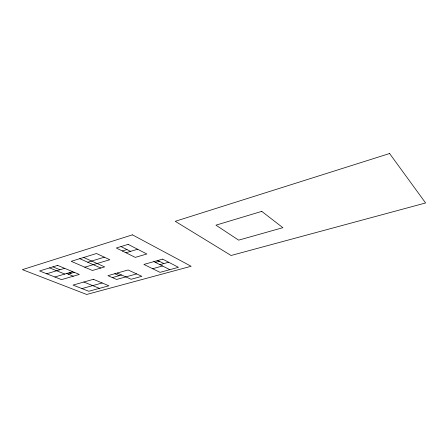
<?xml version="1.0" encoding="UTF-8"?>
<svg xmlns="http://www.w3.org/2000/svg" width="448" height="448" viewBox="0 0 448 448"><rect width="100%" height="100%" fill="white"/><g stroke="black" fill="none" stroke-linecap="round" stroke-linejoin="round"><path stroke-width="0.67" d="M46.698 273.773L64.663 268.318M122.31 250.97L126.963 249.558M87.746 262.214L104.373 257.186M125.927 252.762L137.614 249.245M84.784 267.193L109.805 259.722L96.499 253.506L71.221 261.318L92.406 270.491L104.658 266.902L83.67 257.471M54.869 276.998L72.738 271.684M68.225 274.103L74.262 272.317M155.411 262.394L159.342 261.279M112.342 277.592L121.582 275.005M159.93 264.673L168.644 262.237M152.639 268.727L162.523 265.983M81.928 288.585L102.172 282.974M136.623 273.913L116.614 279.451L107.946 275.671L128.106 269.965L141.842 276.332L131.096 279.272L117.219 273.045M49.566 267.887L64.753 274.058M83.832 282.016L99.45 288.361M66.696 273.482L73.315 276.186M52.92 266.851L59.97 269.746M69.569 272.625L71.098 273.258M114.794 273.734L119.162 275.677M79.772 258.675L100.828 268.027M120.999 246.568L130.564 251.367M153.866 261.61L169.848 269.674M157.797 260.495L163.839 263.581M132.423 234.847L22.4 269.64L86.682 294.47L191.128 266.269L132.423 234.847M389.592 153.53L175.246 221.312L231.09 255.483L425.6 202.966L389.592 153.53M57.635 265.395L39.592 270.967L61.538 279.636L79.33 274.428L57.635 265.395M128.111 244.373L116.318 248.007L135.262 257.376L146.849 253.982L128.111 244.373M261.772 211.372L215.953 225.165L238.638 240.145L282.862 227.685L261.772 211.372M162.635 259.118L143.886 264.443L160.037 272.345L178.461 267.327L162.635 259.118M93.397 279.306L73.024 285.085L88.766 291.273L108.898 285.785L93.397 279.306"/></g></svg>
